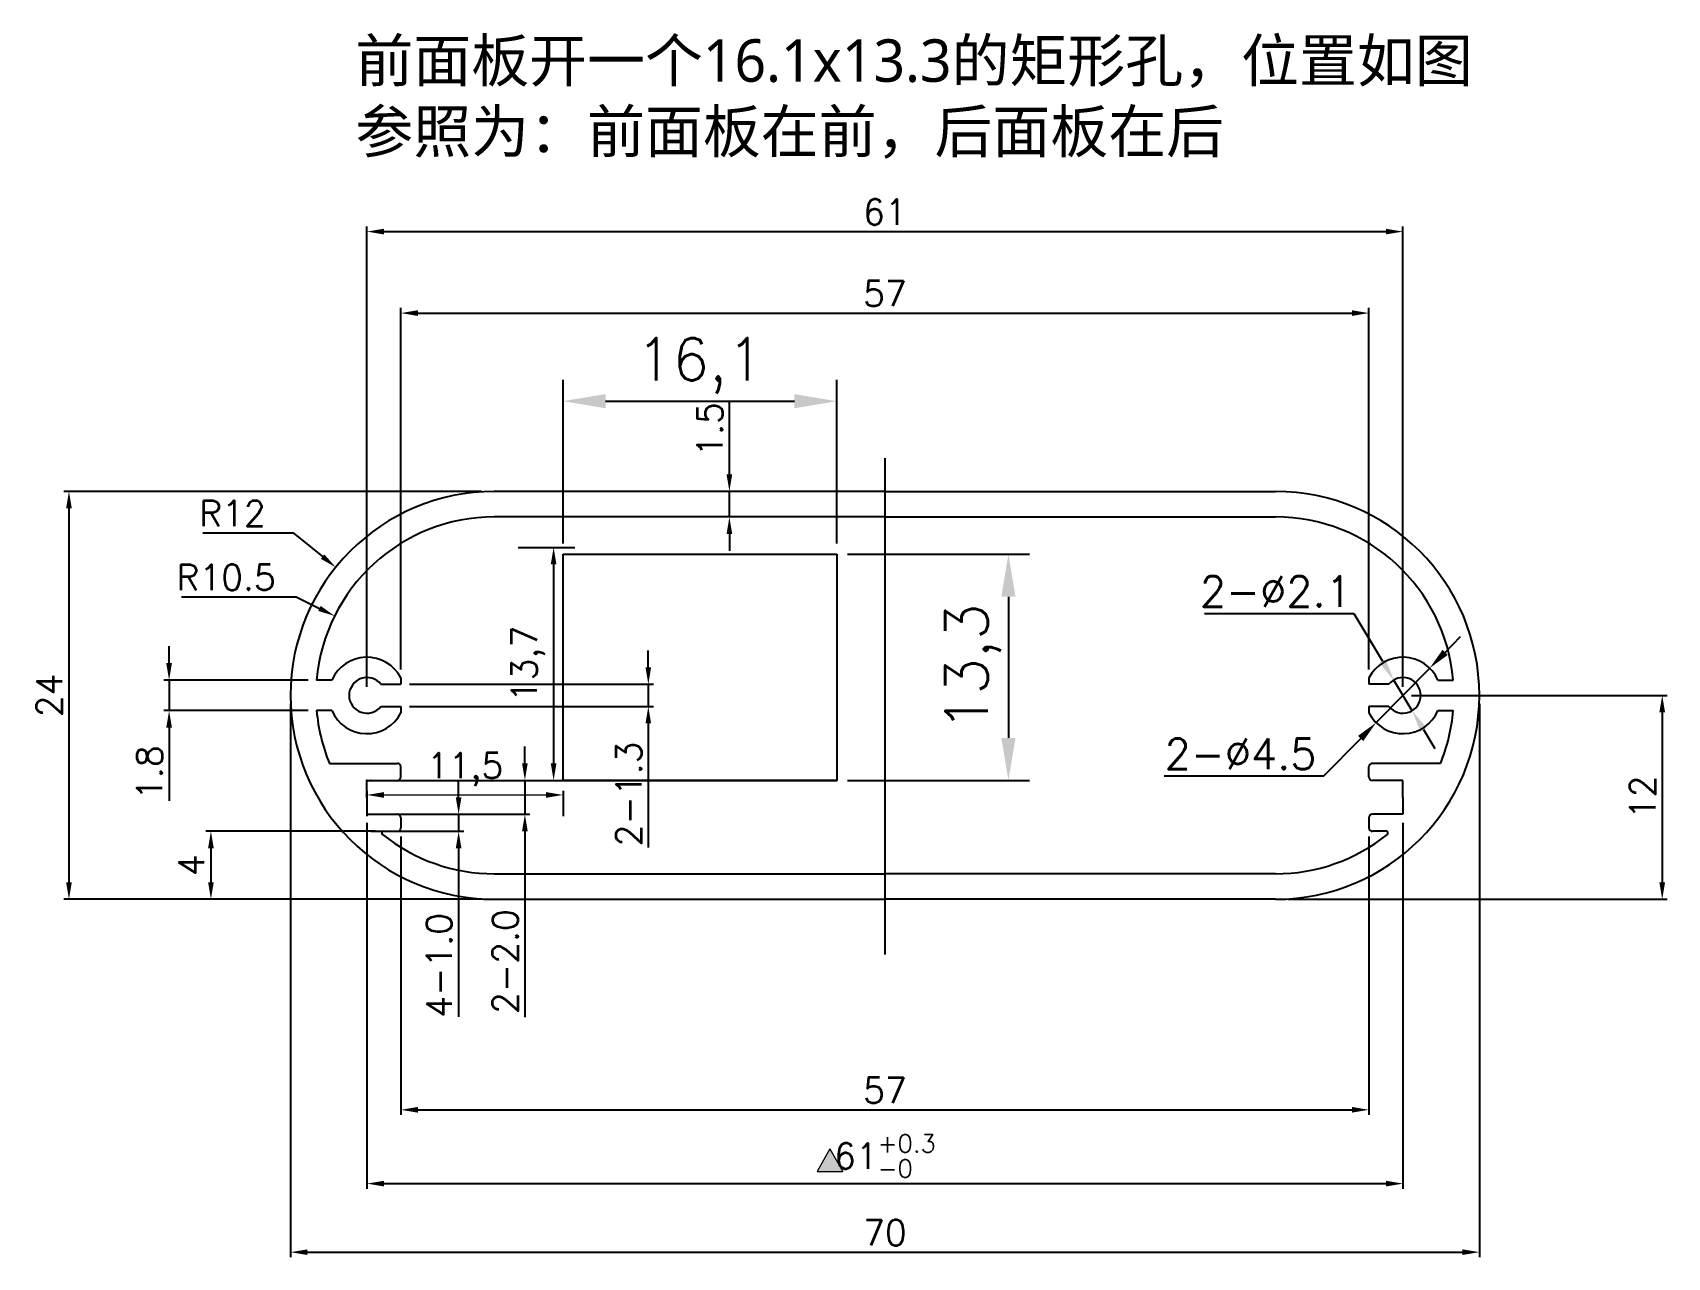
# Model space of a CAD drawing. Header units: millimetres. Extents: x 1510.6 to 1606.8, y 457 to 529.1.
import ezdxf

# ---------------------------------------------------------------- set-up
doc = ezdxf.new("R2010")
doc.units = ezdxf.units.MM
doc.linetypes.add('CENTER', pattern=[50.8, 31.75, -6.35, 6.35, -6.35])
doc.layers.add('图层1', color=7, linetype='Continuous', lineweight=20)
doc.styles.get("Standard").update_dxf_attribs({"font": 'txt', "bigfont": 'gbcbig.shx'})
doc.styles.add('STYLE1', font='')
doc.styles.get('STYLE1').set_extended_font_data('SimSun')
doc.dimstyles.new('ISO-25', dxfattribs={"dimtxt": 2.5, "dimasz": 2.5, "dimexe": 1.25, "dimexo": 0.625, "dimtad": 1, "dimtxsty": 'Standard', "dimcen": 2.5, "dimadec": 0, "dimazin": 0, "dimtfac": 1, "dimtmove": 0, "dimatfit": 3, "dimfxl": 0, "dimarcsym": 0})
doc.dimstyles.new('比例2-1', dxfattribs={"dimtxt": 1.5, "dimasz": 1, "dimexe": 0.3, "dimexo": 0.5, "dimgap": 0.4, "dimtad": 1, "dimdec": 3, "dimdsep": 46, "dimtxsty": 'Standard', "dimcen": 0, "dimclrd": 5, "dimclre": 5, "dimadec": 3, "dimazin": 2, "dimtfac": 1, "dimtdec": 3, "dimtmove": 0, "dimatfit": 3, "dimfxl": 0, "dimarcsym": 0})
doc.dimstyles.new('比例2-1$3', dxfattribs={"dimtxt": 1.8, "dimasz": 1.3, "dimexe": 0.3, "dimexo": 0.5, "dimgap": 0.4, "dimtad": 1, "dimtih": 1, "dimtoh": 1, "dimdsep": 46, "dimtxsty": 'Standard', "dimcen": 0, "dimclrd": 5, "dimclre": 5, "dimadec": 3, "dimazin": 2, "dimtfac": 1, "dimtmove": 0, "dimatfit": 3, "dimfxl": 0, "dimarcsym": 0})
doc.dimstyles.new('比例2-1$4', dxfattribs={"dimtxt": 1.5, "dimasz": 1, "dimexe": 0.3, "dimexo": 0.5, "dimgap": 0.4, "dimtad": 1, "dimtih": 1, "dimtoh": 1, "dimdec": 3, "dimdsep": 46, "dimtxsty": 'Standard', "dimcen": 0, "dimclrd": 5, "dimclre": 5, "dimadec": 3, "dimazin": 2, "dimtfac": 1, "dimtdec": 3, "dimtofl": 0, "dimtmove": 0, "dimatfit": 3, "dimfxl": 0, "dimarcsym": 0})

# ---------------------------------------------------------------- blocks, each defined once
blk = doc.blocks.new('*D1')
at = {"layer": 'Defpoints', "color": 0}
for p in [(1530.26, 483.06), (1591.26, 483.06), (1591.26, 461.33)]:
    blk.add_point(p, dxfattribs=at)
at = {"layer": '图层1', "color": 5, "lineweight": -2}
for p, q in [((1530.26, 482.56), (1530.26, 461.03)), ((1591.26, 482.56), (1591.26, 461.03)), ((1531.26, 461.33), (1590.26, 461.33))]:
    blk.add_line(p, q, dxfattribs=at)
at = {"layer": '图层1', "color": 5}
for points in [[(1531.26, 461.496), (1531.26, 461.163), (1530.26, 461.33)], [(1590.26, 461.496), (1590.26, 461.163), (1591.26, 461.33)]]:
    blk.add_solid(points, dxfattribs=at)
at = {"layer": '图层1', "color": 0, "insert": (1560.76, 462.955), "char_height": 1.5, "attachment_point": 5}
blk.add_mtext('\\A1;61{\\H0.7x;\\S+0.3^ -0;}', dxfattribs=at)
blk = doc.blocks.new('*D2')
at = {"layer": 'Defpoints', "color": 0}
for p in [(1525.76, 490.06), (1595.76, 490.06), (1595.76, 457.295)]:
    blk.add_point(p, dxfattribs=at)
at = {"layer": '图层1', "color": 5, "lineweight": -2}
for p, q in [((1525.76, 489.56), (1525.76, 456.995)), ((1595.76, 489.56), (1595.76, 456.995)), ((1526.76, 457.295), (1594.76, 457.295))]:
    blk.add_line(p, q, dxfattribs=at)
at = {"layer": '图层1', "color": 5}
for points in [[(1526.76, 457.461), (1526.76, 457.128), (1525.76, 457.295)], [(1594.76, 457.461), (1594.76, 457.128), (1595.76, 457.295)]]:
    blk.add_solid(points, dxfattribs=at)
at = {"layer": '图层1', "color": 0, "insert": (1560.76, 458.445), "char_height": 1.5, "attachment_point": 5}
blk.add_mtext('70', dxfattribs=at)
blk = doc.blocks.new('*D3')
at = {"layer": 'Defpoints', "color": 0}
for p in [(1531.237, 482.06), (1521.074, 478.06), (1522.76, 478.06)]:
    blk.add_point(p, dxfattribs=at)
at = {"layer": '图层1', "color": 5, "lineweight": -2}
for p, q in [((1530.737, 482.06), (1520.774, 482.06)), ((1521.074, 481.06), (1521.074, 479.06)), ((1522.26, 478.06), (1520.774, 478.06))]:
    blk.add_line(p, q, dxfattribs=at)
at = {"layer": '图层1', "color": 5}
for points in [[(1520.907, 481.06), (1521.241, 481.06), (1521.074, 482.06)], [(1520.907, 479.06), (1521.241, 479.06), (1521.074, 478.06)]]:
    blk.add_solid(points, dxfattribs=at)
at = {"layer": '图层1', "color": 0, "insert": (1519.924, 480.06), "char_height": 1.5, "attachment_point": 5, "rotation": 90}
blk.add_mtext('4', dxfattribs=at)
blk = doc.blocks.new('*D4')
at = {"layer": 'Defpoints', "color": 0}
for p in [(1529.982, 485.06), (1539.56, 485.06), (1529.982, 483.06)]:
    blk.add_point(p, dxfattribs=at)
at = {"layer": '图层1', "color": 5, "lineweight": -2}
for p, q in [((1539.56, 486.06), (1539.56, 487.06)), ((1530.482, 485.06), (1539.86, 485.06)), ((1539.56, 485.06), (1539.56, 483.06)), ((1530.482, 483.06), (1539.86, 483.06)), ((1539.56, 482.06), (1539.56, 471.121))]:
    blk.add_line(p, q, dxfattribs=at)
at = {"layer": '图层1', "color": 5}
for points in [[(1539.393, 486.06), (1539.726, 486.06), (1539.56, 485.06)], [(1539.393, 482.06), (1539.726, 482.06), (1539.56, 483.06)]]:
    blk.add_solid(points, dxfattribs=at)
at = {"layer": '图层1', "color": 0, "insert": (1538.41, 474.396), "char_height": 1.5, "attachment_point": 5, "rotation": 90}
blk.add_mtext('2-2.0', dxfattribs=at)
blk = doc.blocks.new('*D5')
at = {"layer": 'Defpoints', "color": 0}
for p in [(1529.982, 483.06), (1535.659, 483.06), (1529.982, 482.06)]:
    blk.add_point(p, dxfattribs=at)
at = {"layer": '图层1', "color": 5, "lineweight": -2}
for p, q in [((1535.659, 484.06), (1535.659, 485.06)), ((1530.482, 483.06), (1535.959, 483.06)), ((1535.659, 483.06), (1535.659, 482.06)), ((1530.482, 482.06), (1535.959, 482.06)), ((1535.659, 481.06), (1535.659, 471.144))]:
    blk.add_line(p, q, dxfattribs=at)
at = {"layer": '图层1', "color": 5}
for points in [[(1535.492, 484.06), (1535.825, 484.06), (1535.659, 483.06)], [(1535.492, 481.06), (1535.825, 481.06), (1535.659, 482.06)]]:
    blk.add_solid(points, dxfattribs=at)
at = {"layer": '图层1', "color": 0, "insert": (1534.509, 474.169), "char_height": 1.5, "attachment_point": 5, "rotation": 90}
blk.add_mtext('4-1.0', dxfattribs=at)
blk = doc.blocks.new('*D6')
at = {"layer": 'Defpoints', "color": 0}
for p in [(1551.602, 502.06), (1552.067, 502.06), (1552.299, 500.56)]:
    blk.add_point(p, dxfattribs=at)
at = {"layer": '图层1', "color": 5, "lineweight": -2}
for p, q in [((1551.602, 503.06), (1551.602, 507.36)), ((1551.567, 502.06), (1551.302, 502.06)), ((1551.602, 500.56), (1551.602, 502.06)), ((1551.799, 500.56), (1551.302, 500.56)), ((1551.602, 499.56), (1551.602, 498.56))]:
    blk.add_line(p, q, dxfattribs=at)
at = {"layer": '图层1', "color": 5}
for points in [[(1551.435, 503.06), (1551.769, 503.06), (1551.602, 502.06)], [(1551.435, 499.56), (1551.769, 499.56), (1551.602, 500.56)]]:
    blk.add_solid(points, dxfattribs=at)
at = {"layer": '图层1', "color": 0, "insert": (1550.452, 505.71), "char_height": 1.5, "attachment_point": 5, "rotation": 90}
blk.add_mtext('1.5', dxfattribs=at)
blk = doc.blocks.new('*D7')
at = {"layer": 'Defpoints', "color": 0}
for p in [(1537.51, 502.06), (1512.714, 478.06), (1537.51, 478.06)]:
    blk.add_point(p, dxfattribs=at)
at = {"layer": '图层1', "color": 5, "lineweight": -2}
for p, q in [((1537.01, 502.06), (1512.414, 502.06)), ((1512.714, 501.06), (1512.714, 479.06)), ((1537.01, 478.06), (1512.414, 478.06))]:
    blk.add_line(p, q, dxfattribs=at)
at = {"layer": '图层1', "color": 5}
for points in [[(1512.548, 501.06), (1512.881, 501.06), (1512.714, 502.06)], [(1512.548, 479.06), (1512.881, 479.06), (1512.714, 478.06)]]:
    blk.add_solid(points, dxfattribs=at)
at = {"layer": '图层1', "color": 0, "insert": (1511.564, 490.06), "char_height": 1.5, "attachment_point": 5, "rotation": 90}
blk.add_mtext('24', dxfattribs=at)
blk = doc.blocks.new('*D8')
at = {"layer": 'Defpoints', "color": 0}
for p in [(1528.357, 494.733), (1537.76, 490.06)]:
    blk.add_point(p, dxfattribs=at)
at = {"layer": '图层1', "color": 5, "lineweight": -2}
for p, q in [((1519.343, 495.857), (1526.096, 495.857)), ((1526.096, 495.857), (1527.462, 495.178))]:
    blk.add_line(p, q, dxfattribs=at)
at = {"layer": '图层1', "color": 5}
blk.add_solid([(1527.536, 495.327), (1527.388, 495.029), (1528.357, 494.733)], dxfattribs=at)
at = {"layer": '图层1', "color": 0, "insert": (1521.968, 497.007), "char_height": 1.5, "attachment_point": 5}
blk.add_mtext('R10.5', dxfattribs=at)
blk = doc.blocks.new('*D9')
at = {"layer": 'Defpoints', "color": 0}
for p in [(1528.423, 497.598), (1537.76, 490.06)]:
    blk.add_point(p, dxfattribs=at)
at = {"layer": '图层1', "color": 5, "lineweight": -2}
for p, q in [((1520.59, 499.621), (1525.918, 499.621)), ((1525.918, 499.621), (1527.645, 498.226))]:
    blk.add_line(p, q, dxfattribs=at)
at = {"layer": '图层1', "color": 5}
blk.add_solid([(1527.75, 498.356), (1527.541, 498.097), (1528.423, 497.598)], dxfattribs=at)
at = {"layer": '图层1', "color": 0, "insert": (1522.34, 500.771), "char_height": 1.5, "attachment_point": 5}
blk.add_mtext('R12', dxfattribs=at)
blk = doc.blocks.new('*D10')
at = {"layer": 'Defpoints', "color": 0}
for p in [(1532.26, 482.26), (1589.26, 482.26), (1589.26, 465.673)]:
    blk.add_point(p, dxfattribs=at)
at = {"layer": '图层1', "color": 5, "lineweight": -2}
for p, q in [((1532.26, 481.76), (1532.26, 465.373)), ((1589.26, 481.76), (1589.26, 465.373)), ((1533.26, 465.673), (1588.26, 465.673))]:
    blk.add_line(p, q, dxfattribs=at)
at = {"layer": '图层1', "color": 5}
for points in [[(1533.26, 465.84), (1533.26, 465.507), (1532.26, 465.673)], [(1588.26, 465.84), (1588.26, 465.507), (1589.26, 465.673)]]:
    blk.add_solid(points, dxfattribs=at)
at = {"layer": '图层1', "color": 0, "insert": (1560.76, 466.823), "char_height": 1.5, "attachment_point": 5}
blk.add_mtext('57', dxfattribs=at)
blk = doc.blocks.new('*D11')
at = {"layer": 'Defpoints', "color": 0}
for p in [(1591.26, 517.35), (1530.26, 490.06), (1591.26, 490.06)]:
    blk.add_point(p, dxfattribs=at)
at = {"layer": '图层1', "color": 5, "lineweight": -2}
for p, q in [((1530.26, 490.56), (1530.26, 517.65)), ((1531.26, 517.35), (1590.26, 517.35)), ((1591.26, 490.56), (1591.26, 517.65))]:
    blk.add_line(p, q, dxfattribs=at)
at = {"layer": '图层1', "color": 5}
for points in [[(1531.26, 517.517), (1531.26, 517.184), (1530.26, 517.35)], [(1590.26, 517.517), (1590.26, 517.184), (1591.26, 517.35)]]:
    blk.add_solid(points, dxfattribs=at)
at = {"layer": '图层1', "color": 0, "insert": (1560.76, 518.5), "char_height": 1.5, "attachment_point": 5}
blk.add_mtext('61', dxfattribs=at)
blk = doc.blocks.new('*D12')
at = {"layer": 'Defpoints', "color": 0}
for p in [(1589.26, 512.555), (1532.26, 491.091), (1589.26, 491.091)]:
    blk.add_point(p, dxfattribs=at)
at = {"layer": '图层1', "color": 5, "lineweight": -2}
for p, q in [((1532.26, 491.591), (1532.26, 512.855)), ((1533.26, 512.555), (1588.26, 512.555)), ((1589.26, 491.591), (1589.26, 512.855))]:
    blk.add_line(p, q, dxfattribs=at)
at = {"layer": '图层1', "color": 5}
for points in [[(1533.26, 512.721), (1533.26, 512.388), (1532.26, 512.555)], [(1588.26, 512.721), (1588.26, 512.388), (1589.26, 512.555)]]:
    blk.add_solid(points, dxfattribs=at)
at = {"layer": '图层1', "color": 0, "insert": (1560.76, 513.705), "char_height": 1.5, "attachment_point": 5}
blk.add_mtext('57', dxfattribs=at)
blk = doc.blocks.new('*D13')
at = {"layer": 'Defpoints', "color": 0}
for p in [(1591.26, 490.06), (1584.01, 478.06), (1606.526, 478.06)]:
    blk.add_point(p, dxfattribs=at)
at = {"layer": '图层1', "color": 5, "lineweight": -2}
for p, q in [((1591.76, 490.06), (1606.826, 490.06)), ((1606.526, 489.06), (1606.526, 479.06)), ((1584.51, 478.06), (1606.826, 478.06))]:
    blk.add_line(p, q, dxfattribs=at)
at = {"layer": '图层1', "color": 5}
for points in [[(1606.36, 489.06), (1606.693, 489.06), (1606.526, 490.06)], [(1606.36, 479.06), (1606.693, 479.06), (1606.526, 478.06)]]:
    blk.add_solid(points, dxfattribs=at)
at = {"layer": '图层1', "color": 0, "insert": (1605.376, 484.06), "char_height": 1.5, "attachment_point": 5, "rotation": 90}
blk.add_mtext('12', dxfattribs=at)
blk = doc.blocks.new('*D14')
at = {"layer": 'Defpoints', "color": 0}
for p in [(1590.72, 490.96), (1591.8, 489.159)]:
    blk.add_point(p, dxfattribs=at)
at = {"layer": '图层1', "color": 5, "lineweight": -2}
for p, q in [((1579.574, 494.874), (1588.374, 494.874)), ((1588.374, 494.874), (1590.052, 492.075)), ((1591.8, 489.159), (1590.72, 490.96)), ((1592.468, 488.044), (1593.137, 486.929))]:
    blk.add_line(p, q, dxfattribs=at)
at = {"layer": '图层1', "color": 5}
for points in [[(1590.238, 492.187), (1589.866, 491.964), (1590.72, 490.96)], [(1592.654, 488.156), (1592.283, 487.933), (1591.8, 489.159)]]:
    blk.add_solid(points, dxfattribs=at)
at = {"layer": '图层1', "color": 0, "insert": (1583.774, 496.174), "char_height": 1.8, "attachment_point": 5}
blk.add_mtext('2-∅2.1', dxfattribs=at)
blk = doc.blocks.new('*D15')
at = {"layer": 'Defpoints', "color": 0}
for p in [(1592.837, 491.665), (1589.683, 488.455)]:
    blk.add_point(p, dxfattribs=at)
at = {"layer": '图层1', "color": 5, "lineweight": -2}
for p, q in [((1593.748, 492.592), (1594.659, 493.52)), ((1592.837, 491.665), (1589.683, 488.455)), ((1586.6, 485.316), (1588.772, 487.527)), ((1577.2, 485.316), (1586.6, 485.316))]:
    blk.add_line(p, q, dxfattribs=at)
at = {"layer": '图层1', "color": 5}
for points in [[(1593.593, 492.744), (1593.903, 492.44), (1592.837, 491.665)], [(1588.618, 487.679), (1588.927, 487.376), (1589.683, 488.455)]]:
    blk.add_solid(points, dxfattribs=at)
at = {"layer": '图层1', "color": 0, "insert": (1581.7, 486.616), "char_height": 1.8, "attachment_point": 5}
blk.add_mtext('2-∅4.5', dxfattribs=at)
blk = doc.blocks.new('*D16')
at = {"layer": 'Defpoints', "color": 0}
for p in [(1532.26, 490.71), (1532.26, 489.41), (1546.828, 489.41)]:
    blk.add_point(p, dxfattribs=at)
at = {"layer": '图层1', "color": 5, "lineweight": -2}
for p, q in [((1546.828, 491.71), (1546.828, 492.71)), ((1532.76, 490.71), (1547.128, 490.71)), ((1546.828, 490.71), (1546.828, 489.41)), ((1532.76, 489.41), (1547.128, 489.41)), ((1546.828, 488.41), (1546.828, 481.11))]:
    blk.add_line(p, q, dxfattribs=at)
at = {"layer": '图层1', "color": 5}
for points in [[(1546.661, 491.71), (1546.994, 491.71), (1546.828, 490.71)], [(1546.661, 488.41), (1546.994, 488.41), (1546.828, 489.41)]]:
    blk.add_solid(points, dxfattribs=at)
at = {"layer": '图层1', "color": 0, "insert": (1545.678, 484.26), "char_height": 1.5, "attachment_point": 5, "rotation": 90}
blk.add_mtext('2-1.3', dxfattribs=at)
blk = doc.blocks.new('*D17')
at = {"layer": 'Defpoints', "color": 0}
for p in [(1527.299, 490.96), (1518.611, 489.16), (1527.299, 489.16)]:
    blk.add_point(p, dxfattribs=at)
at = {"layer": '图层1', "color": 5, "lineweight": -2}
for p, q in [((1518.611, 491.96), (1518.611, 492.96)), ((1526.799, 490.96), (1518.311, 490.96)), ((1518.611, 490.96), (1518.611, 489.16)), ((1526.799, 489.16), (1518.311, 489.16)), ((1518.611, 488.16), (1518.611, 483.86))]:
    blk.add_line(p, q, dxfattribs=at)
at = {"layer": '图层1', "color": 5}
for points in [[(1518.444, 491.96), (1518.778, 491.96), (1518.611, 490.96)], [(1518.444, 488.16), (1518.778, 488.16), (1518.611, 489.16)]]:
    blk.add_solid(points, dxfattribs=at)
at = {"layer": '图层1', "color": 0, "insert": (1517.461, 485.51), "char_height": 1.5, "attachment_point": 5, "rotation": 90}
blk.add_mtext('1.8', dxfattribs=at)
blk = doc.blocks.new('*D22')
at = {"color": 0, "lineweight": -2}
for p, q in [((1558.556, 498.367), (1569.28, 498.367)), ((1568.03, 495.867), (1568.03, 487.56)), ((1558.561, 485.06), (1569.28, 485.06))]:
    blk.add_line(p, q, dxfattribs=at)
at = {"color": 0}
for points in [[(1567.614, 495.867), (1568.447, 495.867), (1568.03, 498.367)], [(1567.614, 487.56), (1568.447, 487.56), (1568.03, 485.06)]]:
    blk.add_solid(points, dxfattribs=at)
at = {"layer": 'Defpoints', "color": 0}
for p in [(1557.931, 498.367), (1530.26, 485.06), (1541.809, 485.06), (1541.809, 484.2), (1557.936, 485.06), (1568.03, 485.06)]:
    blk.add_point(p, dxfattribs=at)
at = {"layer": '图层1', "color": 0, "lineweight": -2}
for p, q in [((1530.26, 484.435), (1530.26, 482.95)), ((1541.809, 484.435), (1541.809, 482.95))]:
    blk.add_line(p, q, dxfattribs=at)
at = {"layer": '图层1', "color": 0}
blk.add_line((1531.26, 484.2), (1540.809, 484.2), dxfattribs=at)
for points in [[(1531.26, 484.366), (1531.26, 484.033), (1530.26, 484.2)], [(1540.809, 484.366), (1540.809, 484.033), (1541.809, 484.2)]]:
    blk.add_solid(points, dxfattribs=at)
at = {"color": 0, "insert": (1565.947, 491.714), "char_height": 2.5, "attachment_point": 5, "rotation": 90}
blk.add_mtext('13,3', dxfattribs=at)
at = {"layer": '图层1', "color": 0, "insert": (1536.035, 485.7), "char_height": 1.5, "attachment_point": 5}
blk.add_mtext('11,5', dxfattribs=at)
blk = doc.blocks.new('*D21')
at = {"color": 0, "lineweight": -2}
for p, q in [((1541.809, 498.992), (1541.809, 508.621)), ((1557.931, 498.992), (1557.931, 508.621)), ((1544.309, 507.371), (1555.431, 507.371))]:
    blk.add_line(p, q, dxfattribs=at)
at = {"color": 0}
for points in [[(1544.309, 507.788), (1544.309, 506.955), (1541.809, 507.371)], [(1555.431, 507.788), (1555.431, 506.955), (1557.931, 507.371)]]:
    blk.add_solid(points, dxfattribs=at)
at = {"layer": 'Defpoints', "color": 0}
for p in [(1557.931, 507.371), (1538.544, 498.764), (1541.809, 498.367), (1557.931, 498.367), (1537.916, 485.06), (1541.252, 485.06)]:
    blk.add_point(p, dxfattribs=at)
at = {"layer": '图层1', "color": 0, "lineweight": -2}
for p, q in [((1539.169, 498.764), (1542.502, 498.764)), ((1541.252, 497.764), (1541.252, 486.06)), ((1538.541, 485.06), (1542.502, 485.06))]:
    blk.add_line(p, q, dxfattribs=at)
at = {"layer": '图层1', "color": 0}
for points in [[(1541.085, 497.764), (1541.418, 497.764), (1541.252, 498.764)], [(1541.085, 486.06), (1541.418, 486.06), (1541.252, 485.06)]]:
    blk.add_solid(points, dxfattribs=at)
at = {"color": 0, "insert": (1549.87, 509.455), "char_height": 2.5, "attachment_point": 5}
blk.add_mtext('16,1', dxfattribs=at)
at = {"layer": '图层1', "color": 0, "insert": (1539.752, 491.912), "char_height": 1.5, "attachment_point": 5, "rotation": 90}
blk.add_mtext('13,7', dxfattribs=at)

msp = doc.modelspace()

# ---------------------------------------------------------------- hatches: boundary and pattern name
at = {"layer": '图层1'}
msp.add_hatch(color=256, dxfattribs=at).paths.add_polyline_path([(1557.5203, 463.3846), (1558.2734, 462.0385), (1556.7671, 462.0385)])

# ---------------------------------------------------------------- linework, layer by layer
at = {"color": 1, "linetype": 'CENTER'}
msp.add_line((1560.7602, 504.0157), (1560.7602, 474.808), dxfattribs=at)
for p, q in [((1560.7602, 502.0598), (1537.7602, 502.0598)), ((1560.7602, 502.0598), (1583.7602, 502.0598)), ((1560.7602, 500.5598), (1537.7602, 500.5598)), ((1560.7602, 500.5598), (1583.7602, 500.5598)), ((1528.198, 490.9598), (1527.2988, 490.9598)), ((1532.2602, 491.0906), (1532.2602, 490.7098)), ((1589.2602, 491.0906), (1589.2602, 490.7098)), ((1593.3224, 490.9598), (1594.2215, 490.9598)), ((1531.0848, 490.7098), (1532.2602, 490.7098)), ((1590.4356, 490.7098), (1589.2602, 490.7098)), ((1528.198, 489.1598), (1527.2988, 489.1598)), ((1531.0848, 489.4098), (1532.2602, 489.4098)), ((1532.2602, 489.4098), (1532.2602, 489.0291)), ((1589.2602, 489.4098), (1589.2602, 489.0291)), ((1590.4356, 489.4098), (1589.2602, 489.4098)), ((1593.3224, 489.1598), (1594.2215, 489.1598)), ((1528.0519, 486.0598), (1532.0602, 486.0598)), ((1593.4684, 486.0598), (1589.4602, 486.0598)), ((1532.2602, 485.2598), (1532.2602, 485.8598)), ((1589.2602, 485.2598), (1589.2602, 485.8598)), ((1530.2602, 484.0598), (1530.2602, 485.0598)), ((1530.2602, 485.0598), (1532.0602, 485.0598)), ((1591.2602, 485.0598), (1589.4602, 485.0598)), ((1591.2602, 484.0598), (1591.2602, 485.0598)), ((1530.2602, 484.0598), (1530.2602, 483.0598)), ((1591.2602, 484.0598), (1591.2602, 483.0598)), ((1530.2602, 483.0598), (1532.0602, 483.0598)), ((1532.2602, 482.8598), (1532.2602, 482.2598)), ((1589.2602, 482.8598), (1589.2602, 482.2598)), ((1591.2602, 483.0598), (1589.4602, 483.0598)), ((1531.2372, 482.0598), (1532.0602, 482.0598)), ((1590.2832, 482.0598), (1589.4602, 482.0598)), ((1537.7602, 479.5598), (1560.7602, 479.5598)), ((1583.7602, 479.5598), (1560.7602, 479.5598)), ((1537.7602, 478.0598), (1560.7602, 478.0598)), ((1583.7602, 478.0598), (1560.7602, 478.0598))]:
    msp.add_line(p, q)
at = {"color": 30}
for p, q in [((1541.8093, 485.0598), (1541.8093, 498.3672)), ((1541.8093, 498.3672), (1557.9311, 498.3672)), ((1557.9311, 498.3672), (1557.9364, 485.0598)), ((1557.9364, 485.0598), (1541.8093, 485.0598))]:
    msp.add_line(p, q, dxfattribs=at)
msp.add_lwpolyline([(1541.8093, 485.0598), (1557.9364, 485.0598), (1557.9364, 485.0598), (1541.8093, 485.0598)], close=True)
for centre, radius, start, end in [((1537.7602, 490.0598), 12, 90, 270), ((1583.7602, 490.0598), 12, 270, 90), ((1537.7602, 490.0598), 10.5, 90, 175.0829), ((1583.7602, 490.0598), 10.5, 4.9171, 90), ((1530.2602, 490.0598), 2.25, 27.266044, 156.421822), ((1591.2602, 490.0598), 2.25, 23.578178, 152.733956), ((1530.2602, 490.0598), 1.05, 38.24662, 321.75338), ((1591.2602, 490.0598), 1.05, 218.24662, 141.75338), ((1537.7602, 490.0598), 10.5, 184.9171, 202.392688), ((1530.2602, 490.0598), 2.25, 203.578178, 332.733956), ((1591.2602, 490.0598), 2.25, 207.266044, 336.421822), ((1583.7602, 490.0598), 10.5, 337.607312, 355.0829), ((1532.0602, 485.8598), 0.2, 0, 90), ((1589.4602, 485.8598), 0.2, 90, 180), ((1532.0602, 485.2598), 0.2, 270, 0), ((1589.4602, 485.2598), 0.2, 180, 270), ((1532.0602, 482.8598), 0.2, 0, 90), ((1532.0602, 482.2598), 0.2, 270, 0), ((1589.4602, 482.8598), 0.2, 90, 180), ((1589.4602, 482.2598), 0.2, 180, 270), ((1531.2372, 481.9598), 0.1, 90, 231.155051), ((1537.7602, 490.0598), 10.5, 231.155051, 270), ((1583.7602, 490.0598), 10.5, 270, 308.844949), ((1590.2832, 481.9598), 0.1, 308.844949, 90)]:
    msp.add_arc(centre, radius, start, end)
for p in [(1530.2602, 485.0598), (1530.2602, 485.0598), (1530.2602, 485.0598), (1530.2602, 485.0598), (1530.2602, 485.0598), (1530.2602, 485.0598), (1530.2602, 485.0598), (1530.2602, 485.0598), (1530.2602, 485.0598), (1530.4817, 485.0598), (1541.7635, 485.0598)]:
    msp.add_point(p)
at = {"layer": '图层1'}
for p, q in [((1557.5203, 463.3846), (1556.7671, 462.0385)), ((1557.5203, 463.3846), (1558.2734, 462.0385)), ((1556.7671, 462.0385), (1558.2734, 462.0385))]:
    msp.add_line(p, q, dxfattribs=at)

# ---------------------------------------------------------------- texts
at = {"color": 30, "insert": (1529.5793, 528.6649), "char_height": 2.5, "width": 65.530303, "attachment_point": 1, "style": 'STYLE1'}
msp.add_mtext('{\\f微软雅黑|b0|i0|c134|p34;前面板开一个16.1x13.3的矩形孔，位置如图\\P参照为：前面板在前，后面板在后}', dxfattribs=at)

# ---------------------------------------------------------------- dimensions: what is measured, and where the dimension line sits
at = {"color": 3}
dim = msp.add_linear_dim(base=(1557.9311, 507.3714), p1=(1541.8093, 498.3672), p2=(1557.9311, 498.3672), dimstyle='ISO-25', override={"dimdec": 1}, dxfattribs=at)
dim.commit()
dim.dimension.update_dxf_attribs({"geometry": '*D21', "text_midpoint": (1549.8702, 509.4547)})
dim = msp.add_linear_dim(base=(1568.0304, 485.0598), p1=(1557.9311, 498.3672), p2=(1557.9364, 485.0598), angle=90, dimstyle='ISO-25', override={"dimdec": 1}, dxfattribs=at)
dim.commit()
dim.dimension.update_dxf_attribs({"geometry": '*D22', "text_midpoint": (1565.947, 491.7135)})
at = {"layer": '图层1'}
for base, p1, p2, picture, middle in [((1591.2602, 517.3503), (1530.2602, 490.0598), (1591.2602, 490.0598), '*D11', (1560.7602, 518.5003)), ((1589.2602, 512.5547), (1532.2602, 491.0906), (1589.2602, 491.0906), '*D12', (1560.7602, 513.7047)), ((1589.2602, 465.6734), (1532.2602, 482.2598), (1589.2602, 482.2598), '*D10', (1560.7602, 466.8234))]:
    dim = msp.add_linear_dim(base=base, p1=p1, p2=p2, dimstyle='比例2-1', dxfattribs=at)
    dim.commit()
    dim.dimension.update_dxf_attribs({"geometry": picture, "text_midpoint": middle})
for base, p1, p2, picture, middle in [((1551.6021, 502.0598), (1552.2989, 500.5598), (1552.0666, 502.0598), '*D6', (1550.4521, 505.7098)), ((1512.7144, 478.0598), (1537.5102, 502.0598), (1537.5102, 478.0598), '*D7', (1511.5644, 490.0598)), ((1518.6109, 489.1598), (1527.2988, 490.9598), (1527.2988, 489.1598), '*D17', (1517.4609, 485.5098)), ((1606.5264, 478.0598), (1591.2602, 490.0598), (1584.0102, 478.0598), '*D13', (1605.3764, 484.0598)), ((1521.0739, 478.0598), (1531.2372, 482.0598), (1522.7599, 478.0598), '*D3', (1519.9239, 480.0598))]:
    dim = msp.add_linear_dim(base=base, p1=p1, p2=p2, angle=90, dimstyle='比例2-1', dxfattribs=at)
    dim.commit()
    dim.dimension.update_dxf_attribs({"geometry": picture, "text_midpoint": middle})
for mpoint, picture, middle in [((1528.4235, 497.5981), '*D9', (1522.3397, 499.6207)), ((1528.3574, 494.733), '*D8', (1521.9682, 495.8567))]:
    dim = msp.add_radius_dim(center=(1537.7602, 490.0598), mpoint=mpoint, dimstyle='比例2-1$4', dxfattribs=at)
    dim.commit()
    dim.dimension.update_dxf_attribs({"geometry": picture, "text_midpoint": middle, "dimtype": 164})
at = {"layer": '图层1', "color": 3}
dim = msp.add_linear_dim(base=(1541.8093, 484.1997), p1=(1530.2602, 485.0598), p2=(1541.8093, 485.0598), dimstyle='ISO-25', override={"dimtxt": 1.5, "dimasz": 1, "dimdec": 1, "dimlwd": 65535}, dxfattribs=at)
dim.commit()
dim.dimension.update_dxf_attribs({"geometry": '*D22', "text_midpoint": (1536.0347, 485.6997)})
at = {"layer": '图层1'}
dim = msp.add_diameter_dim_2p(p1=(1591.8001, 489.1593), p2=(1590.7203, 490.9604), text='2-<>', dimstyle='比例2-1$3', dxfattribs=at)
dim.commit()
dim.dimension.update_dxf_attribs({"geometry": '*D14', "text_midpoint": (1583.774, 494.8744), "dimtype": 163})
dim = msp.add_diameter_dim_2p(p1=(1592.837, 491.6649), p2=(1589.6834, 488.4548), text='2-<>', dimstyle='比例2-1$3', dxfattribs=at)
dim.commit()
dim.dimension.update_dxf_attribs({"geometry": '*D15', "text_midpoint": (1581.6998, 486.616)})
dim = msp.add_linear_dim(base=(1546.8277, 489.4098), p1=(1532.2602, 490.7098), p2=(1532.2602, 489.4098), angle=90, text='2-1.3', dimstyle='比例2-1', dxfattribs=at)
dim.commit()
dim.dimension.update_dxf_attribs({"geometry": '*D16', "text_midpoint": (1545.6777, 484.2598)})
dim = msp.add_linear_dim(base=(1595.7602, 457.2946), p1=(1525.7602, 490.0598), p2=(1595.7602, 490.0598), dimstyle='比例2-1', dxfattribs=at)
dim.commit()
dim.dimension.update_dxf_attribs({"geometry": '*D2', "text_midpoint": (1560.7602, 457.2946), "dimtype": 160})
for base, p1, p2, text, picture, middle in [((1539.5598, 485.0598), (1529.9817, 483.0598), (1529.9817, 485.0598), '2-2.0', '*D4', (1539.5598, 474.3956)), ((1535.6586, 483.0598), (1529.9817, 482.0598), (1529.9817, 483.0598), '4-1.0', '*D5', (1535.6586, 474.169))]:
    dim = msp.add_linear_dim(base=base, p1=p1, p2=p2, angle=90, text=text, dimstyle='比例2-1', dxfattribs=at)
    dim.commit()
    dim.dimension.update_dxf_attribs({"geometry": picture, "text_midpoint": middle, "dimtype": 160})
dim = msp.add_linear_dim(base=(1591.2602, 461.3296), p1=(1530.2602, 483.0598), p2=(1591.2602, 483.0598), text='\\A1;<>{\\H0.7x;\\S+0.3^ -0;}', dimstyle='比例2-1', dxfattribs=at)
dim.commit()
dim.dimension.update_dxf_attribs({"geometry": '*D1', "text_midpoint": (1560.7602, 462.9546)})

doc.saveas('drawing.dxf')
